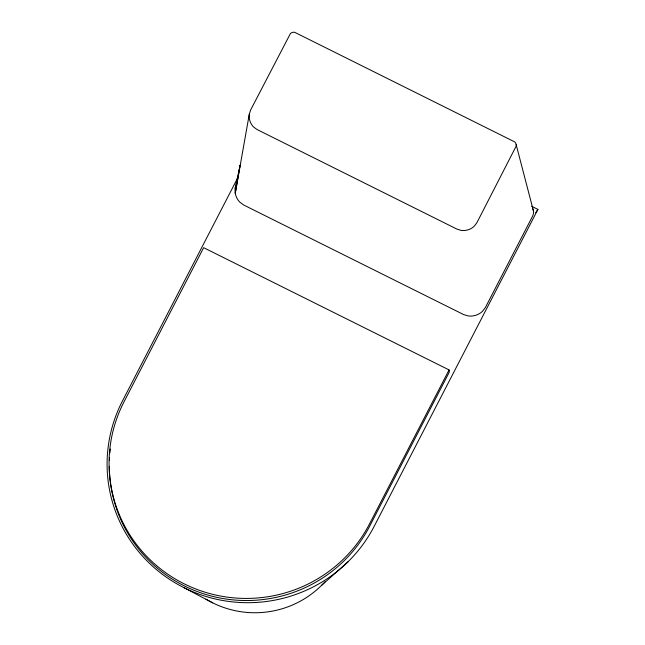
<?xml version="1.0" encoding="UTF-8"?>
<svg xmlns="http://www.w3.org/2000/svg" width="645" height="645" viewBox="0 0 645 645"><rect width="100%" height="100%" fill="white"/><g stroke="black" fill="none" stroke-linecap="round" stroke-linejoin="round"><path stroke-width="0.97" d="M249.268 114.35A15.827 15.577 -6.9 0 0 253.388 126.831L257.024 129.516L457.071 229.169L461.425 230.467A15.827 15.577 -6.9 0 0 474.123 226.355L476.865 222.767L516.185 146.084A5.233 5.144 -6.9 0 0 514.823 141.956L294.58 32.25A5.233 5.144 -6.9 0 0 290.387 33.605L250.599 110.053L249.268 114.35L235.264 193.266L240.109 165.209L235.143 188.316A17.423 17.149 -6.9 0 0 239.682 202.054L243.689 205.013L463.602 314.558L468.399 315.986A17.431 17.157 -6.9 0 0 482.379 311.462L485.395 307.504L532.778 215.801L533.512 213.439A8.716 8.579 -6.9 0 0 532.673 208.593M235.143 188.316L236.32 184.535M237.65 178.02L122.485 400.924A141.295 139.062 -6.9 0 0 184.188 587.772L212.737 602.857M449.073 369.932L369.512 523.934A137.764 135.587 -6.9 0 1 184.252 583.87A137.764 135.587 -6.9 0 1 124.082 401.682L203.651 247.68L449.073 369.932L449.331 372.044L369.762 526.038A137.764 135.587 -6.9 0 1 215.357 597.012A137.764 135.587 -6.9 0 1 109.319 466.375M531.633 206.271L537.922 209.407L374.197 526.304A141.295 139.062 -6.9 0 1 184.188 587.772M535.689 212.729L537.922 209.407M321.404 585.523L348.211 561.61M533.455 210.955L516.153 144.601M325.427 581.29A93.606 92.13 -6.9 0 1 205.908 599.092M109.408 460.578A137.764 135.587 -6.9 0 1 109.545 457.668M109.916 452.83A137.764 135.587 -6.9 0 1 110.335 448.976"/></g></svg>
